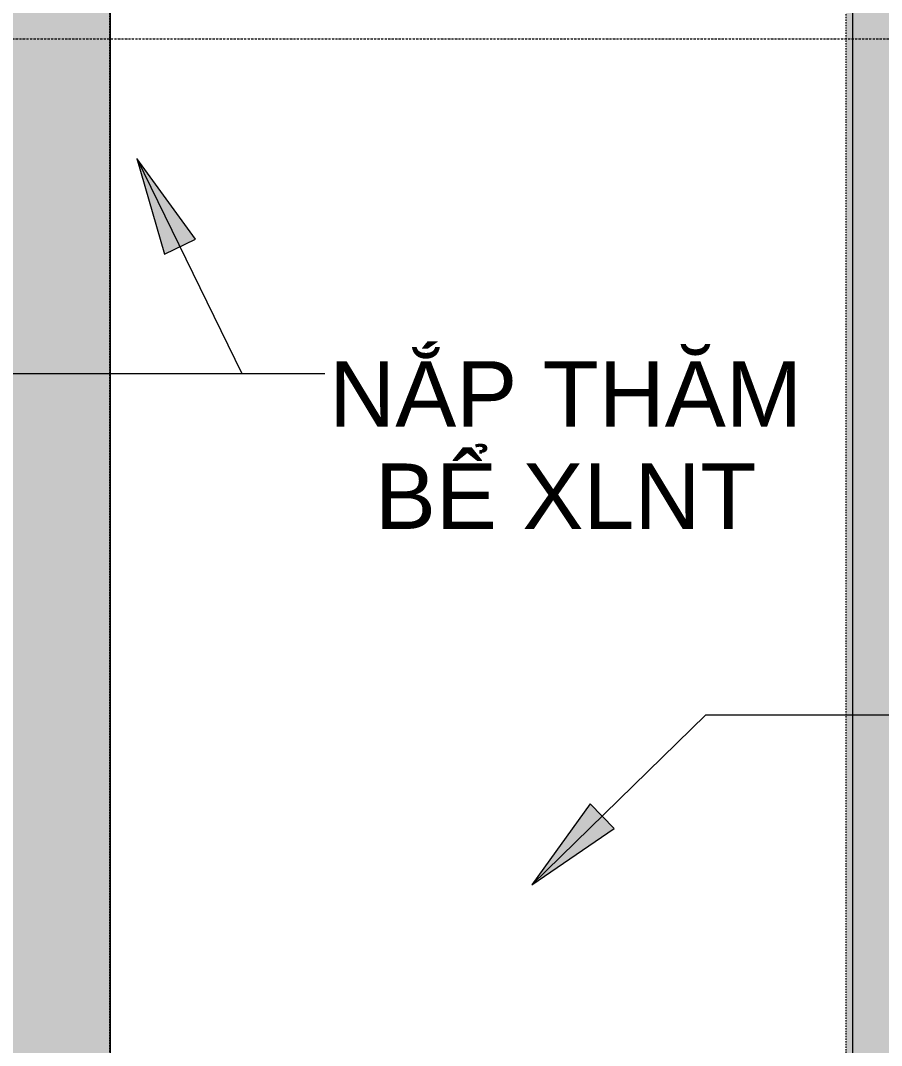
# Model space of a CAD drawing. Header units: millimetres. Extents: x 83532 to 228915, y -7302 to 22802.
# Drawn here: x 117824 to 119795, y 17345 to 19693 of the extents above; entities that cross this region are included whole.
import ezdxf

# ---------------------------------------------------------------- set-up
doc = ezdxf.new("R2010")
doc.units = ezdxf.units.MM
doc.linetypes.add('Dash', pattern=[6, 3, -3])
doc.linetypes.add('Dash Dot 3_16_', pattern=[7.9375, 4.7625, -1.5875, 0, -1.5875])
for name, color, linetype, lineweight in [('A-DETL-GENF-4', 7, 'Continuous', 18), ('A-FLOR-OVHD', 1, 'Dash', 18), ('G-ANNO-SYMB-1', 111, 'Dash Dot 3_16_', 18), ('G-ANNO-TEXT-1', 10, 'Continuous', 9), ('G-ANNO-TEXT-2', 7, 'Continuous', 9), ('G-IMPT', 8, 'Continuous', 18), ('M-EQPM', 50, 'Continuous', 18)]:
    doc.layers.add(name, color=color, linetype=linetype, lineweight=lineweight)
doc.styles.add('Arial', font='arial.ttf', dxfattribs={"height": 150})

# ---------------------------------------------------------------- blocks, each defined once
blk = doc.blocks.new('TKTC_NAP THAM BE XLNT_260130 - TKTC_XREF_260130_NAP THAM BE XLNT_dwg-3399784-TKCS_BỂ XLNT - MẶT BẰNG NẮP BỂ')
at = {"layer": 'G-IMPT', "flags": 128}
for points in [[(90078.1, 14387.9), (89828.1, 14387.9), (89828.1, 19937.9), (90078.1, 19937.9)], [(90078.1, 19937.9), (91777.7, 19937.9), (91777.7, 14387.9), (90078.1, 14387.9)]]:
    blk.add_lwpolyline(points, close=True, dxfattribs=at)
blk = doc.blocks.new('TKTC_NAP THAM BE XLNT_260130 - NẮP THĂM BỂ XLNT-2335565-TKCS_BỂ XLNT - MẶT BẰNG NẮP BỂ')
blk.add_blockref('TKTC_NAP THAM BE XLNT_260130 - TKTC_XREF_260130_NAP THAM BE XLNT_dwg-3399784-TKCS_BỂ XLNT - MẶT BẰNG NẮP BỂ', (-83427.6, -14087.9))

msp = doc.modelspace()

# ---------------------------------------------------------------- hatches: boundary and pattern name
at = {"layer": 'A-DETL-GENF-4'}
h = msp.add_hatch(color=256, dxfattribs=at)
h.paths.add_polyline_path([(119304.1, 14936.9), (126528.8, 14936.9), (126528.8, 21087.2), (111378.8, 21087.2), (111378.8, 14936.9), (119185.6, 14936.9)])
h.paths.add_polyline_path([(111678.8, 15236.9), (111678.8, 16336.3), (115778.8, 16336.3), (115778.8, 15236.9), (113078.8, 15236.9)])
h.paths.add_polyline_path([(125522.5, 15236.9), (125028.8, 15236.9), (125028.8, 17536.9), (126228.8, 17536.9), (126228.8, 15236.9), (126226, 15236.9)])
h.paths.add_polyline_path([(118128.5, 15236.9), (118028.8, 15236.9), (118028.8, 20787.2), (119713.8, 20787.2), (119713.8, 15236.9), (119063.5, 15236.9)])
h.paths.add_polyline_path([(121166.6, 15236.9), (119963.8, 15236.9), (119963.8, 20787.2), (122978.8, 20787.2), (122978.8, 15236.9)])
h.paths.add_polyline_path([(116078.8, 15236.9), (116078.8, 20787.2), (117778.8, 20787.2), (117778.8, 15236.9)])
h.paths.add_polyline_path([(124778.8, 15236.9), (123228.8, 15236.9), (123228.8, 17536.9), (124778.8, 17536.9), (124778.8, 15286.9)])
h.paths.add_polyline_path([(114348.8, 16636.3), (113328.8, 16636.3), (113328.8, 19036.9), (114428.8, 19036.9), (114428.8, 16636.3)])
h.paths.add_polyline_path([(112091.4, 16636.3), (111678.8, 16636.3), (111678.8, 20786.9), (113078.8, 20786.9), (113078.8, 16636.3)])
h.paths.add_polyline_path([(115778.8, 16636.3), (114678.8, 16636.3), (114678.8, 19036.9), (115778.8, 19036.9), (115778.8, 17081.8)])
h.paths.add_polyline_path([(124321.3, 17786.9), (123228.8, 17786.9), (123228.8, 20787.2), (126228.8, 20787.2), (126228.8, 17786.9), (124778.8, 17786.9)])
h.paths.add_polyline_path([(115778.8, 19286.9), (113328.8, 19286.9), (113328.8, 20786.9), (115778.8, 20786.9)])
at = {"layer": 'G-ANNO-TEXT-1'}
for points in [[(118090.6, 19377.1), (118153.5, 19157.4), (118224.8, 19192.1)], [(118994.9, 17713.2), (119183.5, 17842.2), (119128, 17898.9)]]:
    msp.add_hatch(color=256, dxfattribs=at).paths.add_polyline_path(points)

# ---------------------------------------------------------------- linework, layer by layer
at = {"layer": 'A-FLOR-OVHD'}
for p, q in [((118028.8, 15236.9), (118028.8, 20787.2)), ((119713.8, 20787.2), (119713.8, 15236.9))]:
    msp.add_line(p, q, dxfattribs=at)
at = {"layer": 'G-ANNO-SYMB-1'}
msp.add_line((109382.5, 19650.7), (128731.1, 19650.7), dxfattribs=at)
at = {"layer": 'G-ANNO-TEXT-1'}
for p, q in [((118090.6, 19377.1), (118153.5, 19157.4)), ((118224.8, 19192.1), (118090.6, 19377.1)), ((118090.6, 19377.1), (118330.4, 18884.7)), ((118153.5, 19157.4), (118224.8, 19192.1)), ((117195.4, 18884.7), (118521.1, 18884.7)), ((118330.4, 18884.7), (118521.1, 18884.7)), ((118994.9, 17713.2), (119392.8, 18102.4)), ((119392.8, 18102.4), (120899.9, 18102.4)), ((119128, 17898.9), (118994.9, 17713.2)), ((119183.5, 17842.2), (119128, 17898.9)), ((118994.9, 17713.2), (119183.5, 17842.2))]:
    msp.add_line(p, q, dxfattribs=at)

# ---------------------------------------------------------------- block references
at = {"layer": 'M-EQPM'}
msp.add_blockref('TKTC_NAP THAM BE XLNT_260130 - NẮP THĂM BỂ XLNT-2335565-TKCS_BỂ XLNT - MẶT BẰNG NẮP BỂ', (111378.8, 14936.6), dxfattribs=at)

# ---------------------------------------------------------------- texts
at = {"layer": 'G-ANNO-TEXT-2', "insert": (119072, 18720.5), "char_height": 150, "width": 1117.312, "attachment_point": 5, "line_spacing_factor": 0.936439, "style": 'Arial'}
msp.add_mtext('\\pxqc,t6.35,12.7,19.05,25.4,31.75,38.1,44.45,50.8,57.15,63.5,69.85,76.2,82.55,88.9,95.25,101.6,107.95,114.3,120.65,127,133.35,139.7,146.05,152.4,158.75,165.1,171.45,177.8,184.15,190.5,196.85,203.2;{NẮP THĂM\\PBỂ XLNT}', dxfattribs=at)

doc.saveas('drawing.dxf')
